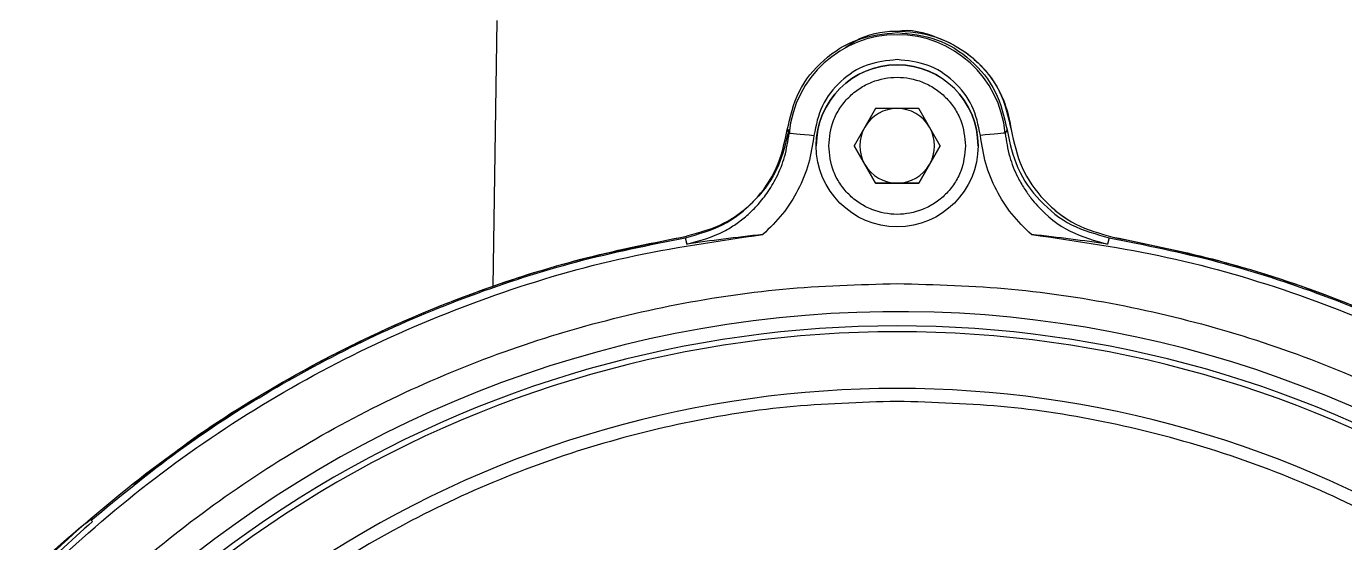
# Model space of a CAD drawing. Header units: millimetres. Extents: x 2251 to 4395, y 932 to 2449.
# Drawn here: x 2806.7 to 2912.6, y 2283.4 to 2324.8 of the extents above; entities that cross this region are included whole.
import ezdxf

# ---------------------------------------------------------------- set-up
doc = ezdxf.new("R2010")
doc.units = ezdxf.units.MM

msp = doc.modelspace()

# ---------------------------------------------------------------- linework, layer by layer
at = {"color": 7, "linetype": 'Continuous', "lineweight": 25}
for p, q in [((2844.46, 2325.318), (2844.134, 2303.949)), ((2874.882, 2318.248), (2873.15, 2315.248)), ((2878.346, 2318.248), (2874.882, 2318.248)), ((2880.078, 2315.248), (2878.346, 2318.248)), ((2867.788, 2316.524), (2867.938, 2316.273)), ((2885.44, 2316.524), (2885.291, 2316.273)), ((2885.771, 2316.55), (2885.771, 2316.55)), ((2870.114, 2315.255), (2870.114, 2315.255)), ((2870.174, 2315.255), (2870.174, 2315.254)), ((2873.15, 2315.248), (2874.882, 2312.248)), ((2874.016, 2313.748), (2873.15, 2315.248)), ((2878.346, 2312.248), (2880.078, 2315.248)), ((2880.078, 2315.248), (2879.212, 2313.748)), ((2883.054, 2315.241), (2883.054, 2315.241)), ((2883.114, 2315.241), (2883.114, 2315.241)), ((2874.882, 2312.248), (2874.016, 2313.748)), ((2879.212, 2313.748), (2878.346, 2312.248)), ((2874.882, 2312.248), (2878.346, 2312.248)), ((2874.882, 2312.248), (2874.882, 2312.248)), ((2876.614, 2312.248), (2874.882, 2312.248)), ((2878.346, 2312.248), (2876.614, 2312.248)), ((2878.346, 2312.248), (2878.346, 2312.248)), ((2859.586, 2307.873), (2859.705, 2307.356)), ((2859.699, 2307.997), (2859.699, 2307.997)), ((2893.642, 2307.873), (2893.523, 2307.356)), ((2893.946, 2307.924), (2893.946, 2307.924)), ((2811.86, 2285.202), (2811.971, 2285.091))]:
    msp.add_line(p, q, dxfattribs=at)
at = {"color": 7, "linetype": 'Continuous', "lineweight": 25, "flags": 128}
for points in [[(2867.938, 2316.273), (2867.982, 2316.269), (2868.099, 2316.258), (2868.285, 2316.241), (2868.533, 2316.217), (2868.833, 2316.189), (2869.174, 2316.156), (2869.544, 2316.122), (2869.928, 2316.085)], [(2885.291, 2316.273), (2885.247, 2316.269), (2885.129, 2316.258), (2884.943, 2316.241), (2884.695, 2316.217), (2884.395, 2316.189), (2884.054, 2316.156), (2883.684, 2316.122), (2883.3, 2316.085)]]:
    msp.add_lwpolyline(points, dxfattribs=at)
at = {"color": 7, "linetype": 'Continuous', "lineweight": 25}
msp.add_circle((2876.614, 2315.248), 6.5, dxfattribs=at)
for centre, radius, start, end in [((2876.614, 2315.453), 8.715, 5.40246, 174.59754), ((2876.614, 2315.248), 6.5, 0, 179.93876), ((2876.614, 2315.248), 3, 90, 150), ((2876.614, 2315.248), 3, 30, 90), ((2876.614, 2315.248), 3, 150, 210), ((2876.614, 2315.248), 3, 330, 30), ((2876.614, 2315.248), 3, 210, 270), ((2876.614, 2315.248), 3, 270, 330), ((2857.99, 2317.85), 10, 302.62258, 314.66639), ((2895.697, 2317.77), 10, 225.08863, 237.13271), ((2876.614, 2210.452), 91.48, 295.79271, 180), ((2876.614, 2210.452), 90.341, 353.64897, 186.35103), ((2876.614, 2210.452), 89.875, 353.64897, 186.35103), ((2876.614, 2210.452), 85.319, 353.33017, 186.66983)]:
    msp.add_arc(centre, radius, start, end, dxfattribs=at)
for points, knots in [([(2876.621, 2324.449), (2876.624, 2324.449), (2877.677, 2324.665), (2879.929, 2324.034), (2882.126, 2322.856), (2883.39, 2321.647), (2884.026, 2320.903), (2884.731, 2319.851), (2885.426, 2318.406), (2885.652, 2317.19), (2885.771, 2316.55)], [0, 0, 0, 0, 0.0006179, 0.24399132, 0.4980561, 0.56559845, 0.63960729, 0.7200812, 0.85279372, 1, 1, 1, 1]), ([(2872.442, 2323.139), (2872.842, 2323.406), (2874.146, 2324.276), (2876.879, 2324.614), (2880.109, 2324.059), (2882.928, 2322.331), (2885.033, 2319.739), (2885.525, 2317.613), (2885.771, 2316.55)], [0, 0, 0, 0, 0.0814564, 0.2651651, 0.4488739, 0.6325826, 0.8162913, 1, 1, 1, 1]), ([(2871.114, 2315.248), (2871.187, 2315.939), (2871.3, 2317.004), (2871.986, 2318.285), (2872.696, 2319.164), (2873.577, 2319.879), (2874.857, 2320.543), (2876.614, 2320.88), (2878.37, 2320.543), (2879.65, 2319.879), (2880.532, 2319.164), (2881.241, 2318.285), (2881.927, 2317.004), (2882.04, 2315.939), (2882.114, 2315.248)], [0, 0, 0, 0, 0.1197284, 0.1841803, 0.25, 0.3158197, 0.3802716, 0.5, 0.6197284, 0.6841803, 0.75, 0.8158197, 0.8802716, 1, 1, 1, 1]), ([(2859.586, 2307.873), (2860.618, 2308.154), (2862.68, 2308.715), (2865.224, 2310.734), (2867.106, 2313.383), (2867.561, 2315.476), (2867.788, 2316.524)], [0, 0, 0, 0, 0.25004665, 0.49944856, 0.74939592, 1, 1, 1, 1]), ([(2859.705, 2307.356), (2860.739, 2307.631), (2862.132, 2308.001), (2863.667, 2308.956), (2864.547, 2309.635), (2865.386, 2310.45), (2866.212, 2311.468), (2866.994, 2312.78), (2867.656, 2314.409), (2867.841, 2315.632), (2867.938, 2316.273)], [0, 0, 0, 0, 0.2442896, 0.3290361, 0.4144898, 0.500125, 0.5979924, 0.7157703, 0.8510724, 1, 1, 1, 1]), ([(2869.928, 2316.085), (2869.814, 2315.325), (2869.585, 2313.81), (2868.698, 2311.682), (2867.479, 2309.725), (2866.377, 2308.66), (2865.825, 2308.127)], [0, 0, 0, 0, 0.2507669, 0.5000113, 0.749245, 1, 1, 1, 1]), ([(2887.404, 2308.127), (2886.851, 2308.66), (2885.749, 2309.725), (2884.53, 2311.682), (2883.643, 2313.81), (2883.415, 2315.325), (2883.3, 2316.085)], [0, 0, 0, 0, 0.250755, 0.4999887, 0.7492331, 1, 1, 1, 1]), ([(2885.291, 2316.273), (2885.387, 2315.633), (2885.572, 2314.409), (2886.174, 2312.93), (2886.789, 2311.841), (2887.331, 2311.075), (2888.426, 2309.787), (2890.385, 2308.208), (2892.491, 2307.636), (2893.523, 2307.356)], [0, 0, 0, 0, 0.14905892, 0.28448604, 0.36525303, 0.43740721, 0.50045229, 0.75546744, 1, 1, 1, 1]), ([(2885.44, 2316.524), (2885.666, 2315.478), (2886.118, 2313.39), (2887.997, 2310.741), (2890.542, 2308.72), (2892.608, 2308.155), (2893.642, 2307.873)], [0, 0, 0, 0, 0.25006523, 0.49944561, 0.74938637, 1, 1, 1, 1]), ([(2882.114, 2315.248), (2882.04, 2314.556), (2881.927, 2313.491), (2881.241, 2312.211), (2880.532, 2311.331), (2879.65, 2310.616), (2878.37, 2309.952), (2876.614, 2309.615), (2874.857, 2309.952), (2873.577, 2310.616), (2872.696, 2311.331), (2871.986, 2312.211), (2871.3, 2313.491), (2871.187, 2314.556), (2871.114, 2315.248)], [0, 0, 0, 0, 0.1197284, 0.1841803, 0.25, 0.3158197, 0.3802716, 0.5, 0.6197284, 0.6841803, 0.75, 0.8158197, 0.8802716, 1, 1, 1, 1]), ([(2815.306, 2288.028), (2816.575, 2289.061), (2820.315, 2292.11), (2827.042, 2296.284), (2835.214, 2300.544), (2843.443, 2303.854), (2851.579, 2306.389), (2857.031, 2307.469), (2859.699, 2307.997)], [0, 0, 0, 0, 0.0997459, 0.2940675, 0.4812543, 0.6613057, 0.8342211, 1, 1, 1, 1]), ([(2865.825, 2308.127), (2864.757, 2308.007), (2862.61, 2307.765), (2860.677, 2307.493), (2859.705, 2307.356)], [0, 0, 0, 0, 0.4975573, 1, 1, 1, 1]), ([(2893.523, 2307.356), (2892.551, 2307.493), (2890.618, 2307.765), (2888.472, 2308.007), (2887.404, 2308.127)], [0, 0, 0, 0, 0.5024427, 1, 1, 1, 1]), ([(2893.946, 2307.924), (2896.612, 2307.384), (2902.058, 2306.281), (2910.183, 2303.713), (2918.394, 2300.363), (2926.561, 2296.085), (2934.336, 2291.125), (2939.053, 2287.202), (2941.318, 2285.318)], [0, 0, 0, 0, 0.1535242, 0.3136607, 0.480409, 0.6537687, 0.8337391, 1, 1, 1, 1]), ([(2801.879, 2275.193), (2802.586, 2276.058), (2805.458, 2279.571), (2808.868, 2282.946), (2811.73, 2285.199), (2811.904, 2285.336)], [0, 0, 0, 0, 0.2347886, 0.9533514, 1, 1, 1, 1])]:
    msp.add_open_spline(points, degree=3, knots=knots, dxfattribs=at)
for points in [[(2867.788, 2316.524), (2868.031, 2317.577), (2868.515, 2319.685), (2870.602, 2322.239), (2873.388, 2324.003), (2875.539, 2324.23), (2876.614, 2324.343)], [(2876.614, 2324.343), (2877.69, 2324.23), (2879.84, 2324.003), (2882.627, 2322.239), (2884.713, 2319.685), (2885.198, 2317.577), (2885.44, 2316.524)], [(2876.614, 2322.168), (2875.787, 2322.079), (2874.133, 2321.902), (2872.002, 2320.522), (2870.428, 2318.53), (2870.095, 2316.9), (2869.928, 2316.085)], [(2883.3, 2316.085), (2883.133, 2316.9), (2882.801, 2318.53), (2881.227, 2320.522), (2879.096, 2321.902), (2877.441, 2322.079), (2876.614, 2322.168)], [(2867.911, 2316.588), (2867.679, 2315.548), (2867.217, 2313.467), (2865.328, 2310.837), (2862.786, 2308.831), (2860.728, 2308.275), (2859.699, 2307.997)], [(2885.771, 2316.55), (2885.998, 2315.509), (2886.451, 2313.426), (2888.329, 2310.787), (2890.863, 2308.771), (2892.918, 2308.206), (2893.946, 2307.924)], [(2778.941, 2221.242), (2779.465, 2224.894), (2780.513, 2232.197), (2783.632, 2242.84), (2787.84, 2253.083), (2793.196, 2262.784), (2799.6, 2271.823), (2806.982, 2280.085), (2815.244, 2287.467), (2824.283, 2293.871), (2833.984, 2299.227), (2844.227, 2303.435), (2854.87, 2306.554), (2862.173, 2307.602), (2865.825, 2308.127)], [(2779.143, 2227.785), (2779.829, 2231.079), (2781.202, 2237.668), (2784.523, 2247.22), (2788.727, 2256.403), (2793.862, 2265.106), (2799.852, 2273.243), (2806.639, 2280.728), (2814.153, 2287.483), (2822.315, 2293.438), (2831.04, 2298.536), (2840.241, 2302.701), (2849.808, 2305.98), (2856.402, 2307.325), (2859.699, 2307.997)], [(2811.86, 2285.202), (2814.157, 2287.089), (2818.75, 2290.864), (2826.25, 2295.709), (2834.121, 2299.909), (2842.35, 2303.356), (2850.845, 2306.109), (2856.672, 2307.285), (2859.586, 2307.873)], [(2887.404, 2308.127), (2891.055, 2307.602), (2898.359, 2306.554), (2909.002, 2303.435), (2919.245, 2299.227), (2928.945, 2293.871), (2937.985, 2287.467), (2946.247, 2280.085), (2953.628, 2271.823), (2960.033, 2262.784), (2965.388, 2253.083), (2969.596, 2242.84), (2972.716, 2232.197), (2973.764, 2224.894), (2974.288, 2221.242)], [(2893.642, 2307.873), (2896.556, 2307.285), (2902.384, 2306.109), (2910.878, 2303.356), (2919.107, 2299.909), (2926.978, 2295.709), (2934.479, 2290.864), (2939.072, 2287.089), (2941.368, 2285.202)], [(2893.946, 2307.924), (2897.24, 2307.238), (2903.829, 2305.865), (2913.381, 2302.544), (2922.565, 2298.34), (2931.268, 2293.205), (2939.404, 2287.215), (2946.889, 2280.428), (2953.644, 2272.914), (2959.599, 2264.752), (2964.697, 2256.027), (2968.862, 2246.826), (2972.142, 2237.26), (2973.486, 2230.665), (2974.158, 2227.368)], [(2782.874, 2210.453), (2782.961, 2213.521), (2783.135, 2219.656), (2784.538, 2228.77), (2786.763, 2237.708), (2789.871, 2246.383), (2793.809, 2254.713), (2798.547, 2262.616), (2804.035, 2270.017), (2810.223, 2276.844), (2817.05, 2283.032), (2824.451, 2288.52), (2832.354, 2293.258), (2840.684, 2297.196), (2849.359, 2300.304), (2858.297, 2302.529), (2867.411, 2303.932), (2873.546, 2304.106), (2876.614, 2304.193)], [(2876.614, 2304.193), (2879.682, 2304.106), (2885.817, 2303.932), (2894.931, 2302.529), (2903.869, 2300.304), (2912.545, 2297.196), (2920.874, 2293.258), (2928.777, 2288.52), (2936.178, 2283.032), (2943.005, 2276.844), (2949.193, 2270.017), (2954.682, 2262.616), (2959.419, 2254.713), (2963.357, 2246.383), (2966.465, 2237.708), (2968.69, 2228.77), (2970.094, 2219.656), (2970.268, 2213.521), (2970.355, 2210.453)], [(2876.614, 2294.739), (2873.651, 2294.648), (2867.726, 2294.468), (2858.937, 2293.013), (2850.344, 2290.708), (2842.043, 2287.493), (2834.126, 2283.427), (2826.681, 2278.549), (2819.791, 2272.916), (2813.532, 2266.588), (2807.973, 2259.636), (2803.178, 2252.138), (2799.198, 2244.177), (2796.079, 2235.841), (2793.851, 2227.223), (2792.559, 2218.421), (2792.135, 2209.522), (2792.644, 2203.615), (2792.898, 2200.662)], [(2960.33, 2200.662), (2960.585, 2203.615), (2961.094, 2209.522), (2960.669, 2218.421), (2959.378, 2227.223), (2957.149, 2235.841), (2954.03, 2244.177), (2950.05, 2252.138), (2945.255, 2259.636), (2939.697, 2266.588), (2933.438, 2272.916), (2926.547, 2278.549), (2919.102, 2283.427), (2911.185, 2287.493), (2902.884, 2290.708), (2894.291, 2293.013), (2885.502, 2294.468), (2879.577, 2294.648), (2876.614, 2294.739)], [(2811.971, 2285.091), (2810.216, 2283.514), (2806.705, 2280.362), (2803.553, 2276.851), (2801.976, 2275.096)]]:
    msp.add_open_spline(points, degree=3, dxfattribs=at)

doc.saveas('drawing.dxf')
